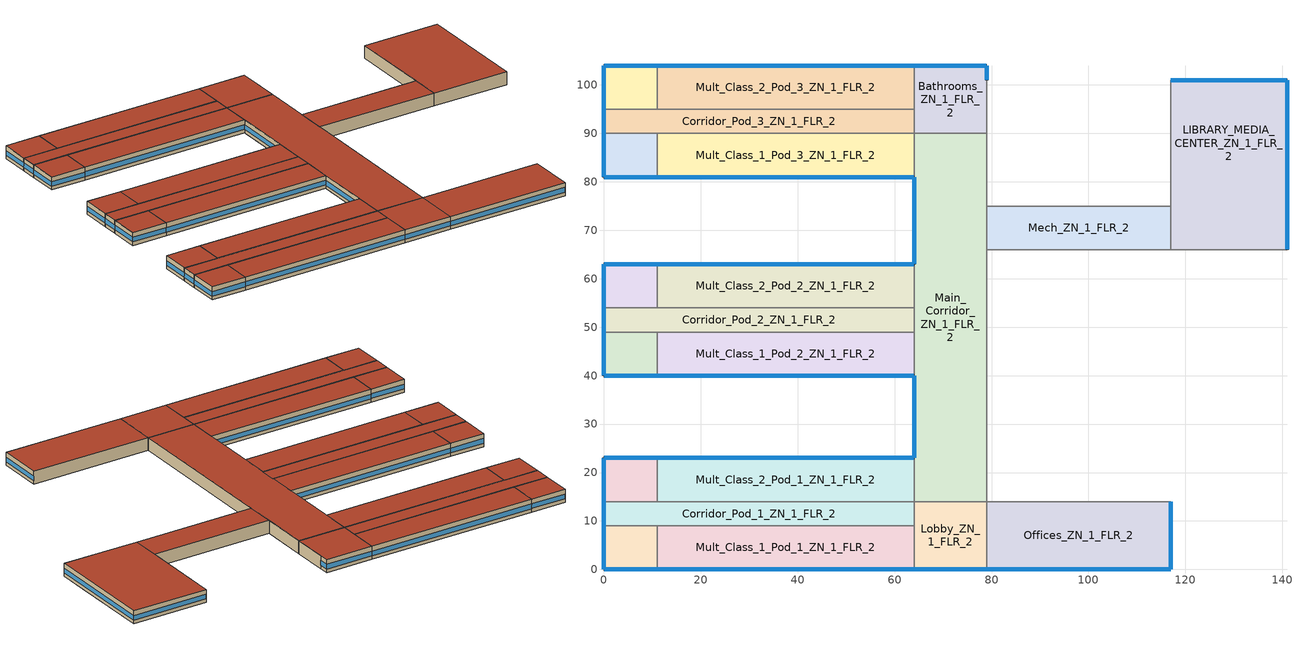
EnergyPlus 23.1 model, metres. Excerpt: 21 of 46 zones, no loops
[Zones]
Bathrooms_ZN_1_FLR_2
 floor to Bathrooms_ZN_1_FLR_1 (int_slab_floor): 64,104 79,104 79,90 64,90 z4
 wall outside (nonres_ext_wall): 79,101 79,104 64,104 z4:8
 wall to Main_Corridor_ZN_1_FLR_2 (int_wall): 64,90 79,90 z4:8
 wall to Auditorium_ZN_1_FLR_1 (nonres_ext_wall): 79,90 79,101 z4:8
 wall to Mult_Class_2_Pod_3_ZN_1_FLR_2 (int_wall): 64,104 64,95 z4:8
 wall to Corridor_Pod_3_ZN_1_FLR_2 (int_wall): 64,95 64,90 z4:8
 window (Window_U_0.40_SHGC_0.38): 79,101.05 79,103.95 z5.1:6.55; 78.95,104 64.05,104 z5.1:6.51
 roof outside (nonres_roof): 64,90 79,90 79,104 64,104 z8
Corner_Class_1_Pod_1_ZN_1_FLR_2
 floor to Corner_Class_1_Pod_1_ZN_1_FLR_1 (int_slab_floor): 0,9 11,9 11,0 0,0 z4
 wall outside (nonres_ext_wall): 0,9 0,0 11,0 z4:8
 wall to Mult_Class_1_Pod_1_ZN_1_FLR_2 (int_wall): 11,0 11,9 z4:8
 wall to Corridor_Pod_1_ZN_1_FLR_2 (int_wall): 11,9 0,9 z4:8
 window (Window_U_0.40_SHGC_0.38): 0.05,0 10.95,0 z5.1:6.51; 0,8.95 0,0.05 z5.1:6.52
 roof outside (nonres_roof): 0,0 11,0 11,9 0,9 z8
Corner_Class_1_Pod_2_ZN_1_FLR_2
 floor to Corner_Class_1_Pod_2_ZN_1_FLR_1 (int_slab_floor): 0,49 11,49 11,40 0,40 z4
 wall outside (nonres_ext_wall): 0,49 0,40 11,40 z4:8
 wall to Mult_Class_1_Pod_2_ZN_1_FLR_2 (int_wall): 11,40 11,49 z4:8
 wall to Corridor_Pod_2_ZN_1_FLR_2 (int_wall): 11,49 0,49 z4:8
 window (Window_U_0.40_SHGC_0.38): 0.05,40 10.95,40 z5.1:6.51; 0,48.95 0,40.05 z5.1:6.52
 roof outside (nonres_roof): 0,40 11,40 11,49 0,49 z8
Corner_Class_1_Pod_3_ZN_1_FLR_2
 floor to Corner_Class_1_Pod_3_ZN_1_FLR_1 (int_slab_floor): 0,90 11,90 11,81 0,81 z4
 wall outside (nonres_ext_wall): 0,90 0,81 11,81 z4:8
 wall to Mult_Class_1_Pod_3_ZN_1_FLR_2 (int_wall): 11,81 11,90 z4:8
 wall to Corridor_Pod_3_ZN_1_FLR_2 (int_wall): 11,90 0,90 z4:8
 window (Window_U_0.40_SHGC_0.38): 0.05,81 10.95,81 z5.1:6.51; 0,89.95 0,81.05 z5.1:6.52
 roof outside (nonres_roof): 0,81 11,81 11,90 0,90 z8
Corner_Class_2_Pod_1_ZN_1_FLR_2
 floor to Corner_Class_2_Pod_1_ZN_1_FLR_1 (int_slab_floor): 0,23 11,23 11,14 0,14 z4
 wall outside (nonres_ext_wall): 11,23 0,23 0,14 z4:8
 wall to Corridor_Pod_1_ZN_1_FLR_2 (int_wall): 0,14 11,14 z4:8
 wall to Mult_Class_2_Pod_1_ZN_1_FLR_2 (int_wall): 11,14 11,23 z4:8
 window (Window_U_0.40_SHGC_0.38): 10.95,23 0.05,23 z5.1:6.51; 0,22.95 0,14.05 z5.1:6.52
 roof outside (nonres_roof): 0,14 11,14 11,23 0,23 z8
Corner_Class_2_Pod_2_ZN_1_FLR_2
 floor to Corner_Class_2_Pod_2_ZN_1_FLR_1 (int_slab_floor): 0,63 11,63 11,54 0,54 z4
 wall outside (nonres_ext_wall): 11,63 0,63 0,54 z4:8
 wall to Corridor_Pod_2_ZN_1_FLR_2 (int_wall): 0,54 11,54 z4:8
 wall to Mult_Class_2_Pod_2_ZN_1_FLR_2 (int_wall): 11,54 11,63 z4:8
 window (Window_U_0.40_SHGC_0.38): 10.95,63 0.05,63 z5.1:6.51; 0,62.95 0,54.05 z5.1:6.52
 roof outside (nonres_roof): 0,54 11,54 11,63 0,63 z8
Corner_Class_2_Pod_3_ZN_1_FLR_2
 floor to Corner_Class_2_Pod_3_ZN_1_FLR_1 (int_slab_floor): 0,104 11,104 11,95 0,95 z4
 wall outside (nonres_ext_wall): 11,104 0,104 0,95 z4:8
 wall to Corridor_Pod_3_ZN_1_FLR_2 (int_wall): 0,95 11,95 z4:8
 wall to Mult_Class_2_Pod_3_ZN_1_FLR_2 (int_wall): 11,95 11,104 z4:8
 window (Window_U_0.40_SHGC_0.38): 10.95,104 0.05,104 z5.1:6.51; 0,103.95 0,95.05 z5.1:6.52
 roof outside (nonres_roof): 0,95 11,95 11,104 0,104 z8
Corridor_Pod_1_ZN_1_FLR_2
 floor to Corridor_Pod_1_ZN_1_FLR_1 (int_slab_floor): 0,14 64,14 64,9 0,9 z4
 wall outside (nonres_ext_wall): 0,14 0,9 z4:8
 wall to Mult_Class_1_Pod_1_ZN_1_FLR_2 (int_wall): 11,9 64,9 z4:8
 wall to Lobby_ZN_1_FLR_2 (int_wall): 64,9 64,14 z4:8
 wall to Mult_Class_2_Pod_1_ZN_1_FLR_2 (int_wall): 64,14 11,14 z4:8
 window (Window_U_0.40_SHGC_0.38): 0,13.95 0,9.05 z5.1:6.53
 roof outside (nonres_roof): 0,9 64,9 64,14 0,14 z8
Corridor_Pod_2_ZN_1_FLR_2
 floor to Corridor_Pod_2_ZN_1_FLR_1 (int_slab_floor): 0,54 64,54 64,49 0,49 z4
 wall outside (nonres_ext_wall): 0,54 0,49 z4:8
 wall to Mult_Class_1_Pod_2_ZN_1_FLR_2 (int_wall): 11,49 64,49 z4:8
 wall to Main_Corridor_ZN_1_FLR_2 (int_wall): 64,49 64,54 z4:8
 wall to Mult_Class_2_Pod_2_ZN_1_FLR_2 (int_wall): 64,54 11,54 z4:8
 window (Window_U_0.40_SHGC_0.38): 0,53.95 0,49.05 z5.1:6.53
 roof outside (nonres_roof): 0,49 64,49 64,54 0,54 z8
Corridor_Pod_3_ZN_1_FLR_2
 floor to Corridor_Pod_3_ZN_1_FLR_1 (int_slab_floor): 0,95 64,95 64,90 0,90 z4
 wall outside (nonres_ext_wall): 0,95 0,90 z4:8
 wall to Mult_Class_1_Pod_3_ZN_1_FLR_2 (int_wall): 11,90 64,90 z4:8
 wall to Mult_Class_2_Pod_3_ZN_1_FLR_2 (int_wall): 64,95 11,95 z4:8
 window (Window_U_0.40_SHGC_0.38): 0,94.95 0,90.05 z5.1:6.53
 roof outside (nonres_roof): 0,90 64,90 64,95 0,95 z8
LIBRARY_MEDIA_CENTER_ZN_1_FLR_2
 floor to Kitchen_ZN_1_FLR_1 (int_slab_floor): 117,75 141,75 141,66 117,66 z4
 floor to Cafeteria_ZN_1_FLR_1 (int_slab_floor): 117,101 141,101 141,75 117,75 z4
 wall outside (nonres_ext_wall): 141,66 141,101 117,101 z4:8
 wall to Aux_Gym_ZN_1_FLR_1 (int_wall): 117,66 141,66 z4:8
 wall to Mech_ZN_1_FLR_2 (int_wall): 117,75 117,66 z4:8
 wall to Auditorium_ZN_1_FLR_1 (int_wall): 117,101 117,75 z4:8
 window (Window_U_0.40_SHGC_0.38): 141,66.05 141,100.95 z5.1:6.5; 140.95,101 117.05,101 z5.1:6.51
 roof outside (nonres_roof): 117,66 141,66 141,101 117,101 z8
Lobby_ZN_1_FLR_2
 floor to Lobby_ZN_1_FLR_1 (int_slab_floor): 64,14 79,14 79,0 64,0 z4
 wall outside (nonres_ext_wall): 64,0 79,0 z4:8
 wall to Offices_ZN_1_FLR_2 (int_wall): 79,0 79,14 z4:8
 wall to Main_Corridor_ZN_1_FLR_2 (int_wall): 79,14 64,14 z4:8
 wall to Mult_Class_1_Pod_1_ZN_1_FLR_2 (int_wall): 64,9 64,0 z4:8
 window (Window_U_0.40_SHGC_0.38): 64.05,0 78.95,0 z5.1:6.51
 roof outside (nonres_roof): 64,0 79,0 79,14 64,14 z8
Main_Corridor_ZN_1_FLR_2
 floor to Main_Corridor_ZN_1_FLR_1 (int_slab_floor): 64,90 79,90 79,14 64,14 z4
 wall outside (nonres_ext_wall): 64,81 64,63 / 64,40 64,23 z4:8
 wall to Gym_ZN_1_FLR_1 (int_wall): 79,14 79,66 z4:8
 wall to Mech_ZN_1_FLR_2 (int_wall): 79,66 79,75 z4:8
 wall to Auditorium_ZN_1_FLR_1 (nonres_ext_wall): 79,75 79,90 z4:8
 wall to Mult_Class_1_Pod_3_ZN_1_FLR_2 (int_wall): 64,90 64,81 z4:8
 wall to Mult_Class_2_Pod_2_ZN_1_FLR_2 (int_wall): 64,63 64,54 z4:8
 wall to Mult_Class_1_Pod_2_ZN_1_FLR_2 (int_wall): 64,49 64,40 z4:8
 wall to Mult_Class_2_Pod_1_ZN_1_FLR_2 (int_wall): 64,23 64,14 z4:8
 window (Window_U_0.40_SHGC_0.38): 64,80.95 64,63.05 / 64,39.95 64,23.05 z5.1:6.51
 roof outside (nonres_roof): 64,14 79,14 79,90 64,90 z8
Mech_ZN_1_FLR_2
 floor to Mech_ZN_1_FLR_1 (int_slab_floor): 79,75 117,75 117,66 79,66 z4
 wall to Gym_ZN_1_FLR_1 (int_wall): 79,66 117,66 z4:8
 wall to Auditorium_ZN_1_FLR_1 (int_wall): 117,75 79,75 z4:8
 roof outside (nonres_roof): 79,66 117,66 117,75 79,75 z8
Mult_Class_1_Pod_1_ZN_1_FLR_2
 floor to Mult_Class_1_Pod_1_ZN_1_FLR_1 (int_slab_floor): 11,9 64,9 64,0 11,0 z4
 wall outside (nonres_ext_wall): 11,0 64,0 z4:8
 window (Window_U_0.40_SHGC_0.38): 11.05,0 63.95,0 z5.1:6.5
 roof outside (nonres_roof): 11,0 64,0 64,9 11,9 z8
Mult_Class_1_Pod_2_ZN_1_FLR_2
 floor to Mult_Class_1_Pod_2_ZN_1_FLR_1 (int_slab_floor): 11,49 64,49 64,40 11,40 z4
 wall outside (nonres_ext_wall): 11,40 64,40 z4:8
 window (Window_U_0.40_SHGC_0.38): 11.05,40 63.95,40 z5.1:6.5
 roof outside (nonres_roof): 11,40 64,40 64,49 11,49 z8
Mult_Class_1_Pod_3_ZN_1_FLR_2
 floor to Mult_Class_1_Pod_3_ZN_1_FLR_1 (int_slab_floor): 11,90 64,90 64,81 11,81 z4
 wall outside (nonres_ext_wall): 11,81 64,81 z4:8
 window (Window_U_0.40_SHGC_0.38): 11.05,81 63.95,81 z5.1:6.5
 roof outside (nonres_roof): 11,81 64,81 64,90 11,90 z8
Mult_Class_2_Pod_1_ZN_1_FLR_2
 floor to Mult_Class_2_Pod_1_ZN_1_FLR_1 (int_slab_floor): 11,23 64,23 64,14 11,14 z4
 wall outside (nonres_ext_wall): 64,23 11,23 z4:8
 window (Window_U_0.40_SHGC_0.38): 63.95,23 11.05,23 z5.1:6.5
 roof outside (nonres_roof): 11,14 64,14 64,23 11,23 z8
Mult_Class_2_Pod_2_ZN_1_FLR_2
 floor to Mult_Class_2_Pod_2_ZN_1_FLR_1 (int_slab_floor): 11,63 64,63 64,54 11,54 z4
 wall outside (nonres_ext_wall): 64,63 11,63 z4:8
 window (Window_U_0.40_SHGC_0.38): 63.95,63 11.05,63 z5.1:6.5
 roof outside (nonres_roof): 11,54 64,54 64,63 11,63 z8
Mult_Class_2_Pod_3_ZN_1_FLR_2
 floor to Mult_Class_2_Pod_3_ZN_1_FLR_1 (int_slab_floor): 11,104 64,104 64,95 11,95 z4
 wall outside (nonres_ext_wall): 64,104 11,104 z4:8
 window (Window_U_0.40_SHGC_0.38): 63.95,104 11.05,104 z5.1:6.5
 roof outside (nonres_roof): 11,95 64,95 64,104 11,104 z8
Offices_ZN_1_FLR_2
 floor to Offices_ZN_1_FLR_1 (int_slab_floor): 79,14 117,14 117,0 79,0 z4
 wall outside (nonres_ext_wall): 79,0 117,0 117,14 z4:8
 wall to Gym_ZN_1_FLR_1 (int_wall): 117,14 79,14 z4:8
 window (Window_U_0.40_SHGC_0.38): 79.05,0 116.95,0 z5.1:6.5; 117,0.05 117,13.95 z5.1:6.51
 roof outside (nonres_roof): 79,0 117,0 117,14 79,14 z8
[Building]
Secondary School: Loads convergence tolerance value=0.04; Maximum number of warmup days=25; Minimum number of warmup days=6; North axis=0; Solar distribution=FullInteriorAndExterior; Temperature convergence tolerance value=0.2; Terrain=City
[Site:GroundTemperature:BuildingSurface]
20.76, 20.73, 20.73, 20.73, 20.77, 23.02, 23.36, 23.44, 23.48, 21.21, 20.91, 20.82
[Site:Location]
Denver-Aurora-Buckley.AFB_CO_USA WMO=724695: Elevation=1726; Latitude=39.72; Longitude=-104.75; Time zone=-7
[Site:WaterMainsTemperature]
Annual average outdoor air temperature=9.95; Calculation method=Correlation; Maximum difference in monthly average outdoor air temperatures=23.7
[SizingPeriod:DesignDay] Barometric pressure=82237; Day of month=21; Daylight saving time indicator=No; Dry bulb temperature range modifier type=DefaultMultipliers; Humidity condition type=WetBulb; Rain indicator=No; Snow indicator=No
Name | Ashrae clear sky optical depth for beam irradiance taub | Ashrae clear sky optical depth for diffuse irradiance taud | Daily dry bulb temperature range | Day type | Maximum dry bulb temperature | Month | Solar model indicator | Wetbulb or dewpoint at maximum dry bulb | Wind direction | Wind speed | Sky clearness
Denver-Aurora-Buckley.AFB_CO_USA Ann Clg .4% Condns DB=>MWB | 0.423 | 2.02 | 14.8 | SummerDesignDay | 33.9 | 7 | ASHRAETau | 15 | 30 | 3.6
Denver-Aurora-Buckley.AFB_CO_USA Ann Htg 99.6% Condns DB |  |  | 0 | WinterDesignDay | -17.9 | 12 | ASHRAEClearSky | -17.9 | 180 | 2.5 | 0
[Construction]
InteriorFurnishings: Std Wood 6inch
Window_U_0.40_SHGC_0.38: Glass_8652_LayerAvg, Gap_1_W_0_0127, Glass_102_LayerAvg
int_slab_floor: 100mm Normalweight concrete floor, CP02 CARPET PAD
int_wall: G01 13mm gypsum board, G01 13mm gypsum board
nonres_ext_wall: F07 25mm stucco, G01 16mm gypsum board, Nonres_Exterior_Wall_Insulation, G01 16mm gypsum board
nonres_roof: F13 Built-up roofing, Nonres_Roof_Insulation, F08 Metal surface
[Material]
Name | Conductivity | Density | Roughness | Specific heat | Thickness | Solar absorptance | Thermal absorptance | Visible absorptance
100mm Normalweight concrete floor | 2.31 | 2322 | MediumRough | 832 | 0.1016
F07 25mm stucco | 0.72 | 1856 | Smooth | 840 | 0.0254 | 0.7 | 0.9 | 0.7
F08 Metal surface | 45.28 | 7824 | Smooth | 500 | 0.0008
F13 Built-up roofing | 0.16 | 1120 | Rough | 1460 | 0.0095 | 0.77 | 0.9
G01 13mm gypsum board | 0.16 | 800 | Smooth | 1090 | 0.0127 | 0.7 | 0.9 | 0.5
G01 16mm gypsum board | 0.16 | 800 | MediumSmooth | 1090 | 0.0159
Std Wood 6inch | 0.12 | 540 | MediumSmooth | 1210 | 0.15 | 0.7 | 0.9 | 0.7
[Material:NoMass] Solar absorptance=0.7; Thermal absorptance=0.9
Name | Roughness | Thermal resistance | Visible absorptance
CP02 CARPET PAD | VeryRough | 0.21648 | 0.8
Nonres_Exterior_Wall_Insulation | MediumSmooth | 2.81828 | 0.7
Nonres_Roof_Insulation | MediumSmooth | 5.30668 | 0.7
[WindowMaterial:Gas]
Gap_1_W_0_0127: Gas type=Air; Thickness=0.0127
[WindowMaterial:Glazing] Front side infrared hemispherical emissivity=0.84; Infrared transmittance at normal incidence=0; Optical data type=SpectralAverage
Name | Back side infrared hemispherical emissivity | Back side solar reflectance at normal incidence | Back side visible reflectance at normal incidence | Conductivity | Front side solar reflectance at normal incidence | Front side visible reflectance at normal incidence | Solar transmittance at normal incidence | Thickness | Visible transmittance at normal incidence
Glass_102_LayerAvg | 0.84 | 0.0748545 | 0.082564 | 1 | 0.0747638 | 0.082563 | 0.833848 | 0.003048 | 0.89926
Glass_8652_LayerAvg | 0.39 | 0.462105 | 0.306829 | 0.962 | 0.298987 | 0.209449 | 0.343691 | 0.003059 | 0.487937
[Daylighting:Controls] Daylighting method=SplitFlux; Lighting control type=Stepped; Maximum allowable discomfort glare index=22; Minimum input power fraction for continuous or continuousoff dimming control=0.3; Minimum light output fraction for continuous or continuousoff dimming control=0.2; Number of stepped control steps=3; Probability lighting will be reset when needed in manual stepped control=1
Name | Daylighting reference point name 1 | Fraction of lights controlled by reference point 1 | Illuminance setpoint at reference point 1 | Daylighting reference point name 2 | Fraction of lights controlled by reference point 2 | Illuminance setpoint at reference point 2 | Glare calculation azimuth angle of view direction clockwise from zone y axis | Glare calculation daylighting reference point | Zone or space
Corner_Class_1_Pod_1_ZN_1_FLR_2_DaylCtrl | Corner_Class_1_Pod_1_ZN_1_FLR_2_DaylRefPt1 | 0.56 | 500 | Corner_Class_1_Pod_1_ZN_1_FLR_2_DaylRefPt2 | 0.2 | 500 | 180 | Corner_Class_1_Pod_1_ZN_1_FLR_2_DaylRefPt1 | Corner_Class_1_Pod_1_ZN_1_FLR_2
Corner_Class_1_Pod_2_ZN_1_FLR_2_DaylCtrl | Corner_Class_1_Pod_2_ZN_1_FLR_2_DaylRefPt1 | 0.56 | 500 | Corner_Class_1_Pod_2_ZN_1_FLR_2_DaylRefPt2 | 0.2 | 500 | 180 | Corner_Class_1_Pod_2_ZN_1_FLR_2_DaylRefPt1 | Corner_Class_1_Pod_2_ZN_1_FLR_2
Corner_Class_1_Pod_3_ZN_1_FLR_2_DaylCtrl | Corner_Class_1_Pod_3_ZN_1_FLR_2_DaylRefPt1 | 0.56 | 500 | Corner_Class_1_Pod_3_ZN_1_FLR_2_DaylRefPt2 | 0.2 | 500 | 180 | Corner_Class_1_Pod_3_ZN_1_FLR_2_DaylRefPt1 | Corner_Class_1_Pod_3_ZN_1_FLR_2
Corner_Class_2_Pod_1_ZN_1_FLR_2_DaylCtrl | Corner_Class_2_Pod_1_ZN_1_FLR_2_DaylRefPt1 | 0.56 | 500 | Corner_Class_2_Pod_1_ZN_1_FLR_2_DaylRefPt2 | 0.2 | 500 | 270 | Corner_Class_2_Pod_1_ZN_1_FLR_2_DaylRefPt1 | Corner_Class_2_Pod_1_ZN_1_FLR_2
Corner_Class_2_Pod_2_ZN_1_FLR_2_DaylCtrl | Corner_Class_2_Pod_2_ZN_1_FLR_2_DaylRefPt1 | 0.56 | 500 | Corner_Class_2_Pod_2_ZN_1_FLR_2_DaylRefPt2 | 0.2 | 500 | 270 | Corner_Class_2_Pod_2_ZN_1_FLR_2_DaylRefPt1 | Corner_Class_2_Pod_2_ZN_1_FLR_2
Corner_Class_2_Pod_3_ZN_1_FLR_2_DaylCtrl | Corner_Class_2_Pod_3_ZN_1_FLR_2_DaylRefPt1 | 0.56 | 500 | Corner_Class_2_Pod_3_ZN_1_FLR_2_DaylRefPt2 | 0.2 | 500 | 270 | Corner_Class_2_Pod_3_ZN_1_FLR_2_DaylRefPt1 | Corner_Class_2_Pod_3_ZN_1_FLR_2
LIBRARY_MEDIA_CENTER_ZN_1_FLR_2_DaylCtrl | LIBRARY_MEDIA_CENTER_ZN_1_FLR_2_DaylRefPt1 | 0.21 | 500 | LIBRARY_MEDIA_CENTER_ZN_1_FLR_2_DaylRefPt2 | 0.11 | 500 | 0 | LIBRARY_MEDIA_CENTER_ZN_1_FLR_2_DaylRefPt1 | LIBRARY_MEDIA_CENTER_ZN_1_FLR_2
Lobby_ZN_1_FLR_2_DaylCtrl | Lobby_ZN_1_FLR_2_DaylRefPt1 | 0.18 | 300 | Lobby_ZN_1_FLR_2_DaylRefPt2 | 0.18 | 300 | 180 | Lobby_ZN_1_FLR_2_DaylRefPt1 | Lobby_ZN_1_FLR_2
Mult_Class_1_Pod_1_ZN_1_FLR_2_DaylCtrl | Mult_Class_1_Pod_1_ZN_1_FLR_2_DaylRefPt1 | 0.28 | 500 | Mult_Class_1_Pod_1_ZN_1_FLR_2_DaylRefPt2 | 0.28 | 500 | 180 | Mult_Class_1_Pod_1_ZN_1_FLR_2_DaylRefPt1 | Mult_Class_1_Pod_1_ZN_1_FLR_2
Mult_Class_1_Pod_2_ZN_1_FLR_2_DaylCtrl | Mult_Class_1_Pod_2_ZN_1_FLR_2_DaylRefPt1 | 0.28 | 500 | Mult_Class_1_Pod_2_ZN_1_FLR_2_DaylRefPt2 | 0.28 | 500 | 180 | Mult_Class_1_Pod_2_ZN_1_FLR_2_DaylRefPt1 | Mult_Class_1_Pod_2_ZN_1_FLR_2
Mult_Class_1_Pod_3_ZN_1_FLR_2_DaylCtrl | Mult_Class_1_Pod_3_ZN_1_FLR_2_DaylRefPt1 | 0.28 | 500 | Mult_Class_1_Pod_3_ZN_1_FLR_2_DaylRefPt2 | 0.28 | 500 | 180 | Mult_Class_1_Pod_3_ZN_1_FLR_2_DaylRefPt1 | Mult_Class_1_Pod_3_ZN_1_FLR_2
Mult_Class_2_Pod_1_ZN_1_FLR_2_DaylCtrl | Mult_Class_2_Pod_1_ZN_1_FLR_2_DaylRefPt1 | 0.28 | 500 | Mult_Class_2_Pod_1_ZN_1_FLR_2_DaylRefPt2 | 0.28 | 500 | 0 | Mult_Class_2_Pod_1_ZN_1_FLR_2_DaylRefPt1 | Mult_Class_2_Pod_1_ZN_1_FLR_2
Mult_Class_2_Pod_2_ZN_1_FLR_2_DaylCtrl | Mult_Class_2_Pod_2_ZN_1_FLR_2_DaylRefPt1 | 0.28 | 500 | Mult_Class_2_Pod_2_ZN_1_FLR_2_DaylRefPt2 | 0.28 | 500 | 0 | Mult_Class_2_Pod_2_ZN_1_FLR_2_DaylRefPt1 | Mult_Class_2_Pod_2_ZN_1_FLR_2
Mult_Class_2_Pod_3_ZN_1_FLR_2_DaylCtrl | Mult_Class_2_Pod_3_ZN_1_FLR_2_DaylRefPt1 | 0.28 | 500 | Mult_Class_2_Pod_3_ZN_1_FLR_2_DaylRefPt2 | 0.28 | 500 | 0 | Mult_Class_2_Pod_3_ZN_1_FLR_2_DaylRefPt1 | Mult_Class_2_Pod_3_ZN_1_FLR_2
Offices_ZN_1_FLR_2_DaylCtrl | Offices_ZN_1_FLR_2_DaylRefPt1 | 0.36 | 375 | Offices_ZN_1_FLR_2_DaylRefPt2 | 0.08 | 375 | 180 | Offices_ZN_1_FLR_2_DaylRefPt1 | Offices_ZN_1_FLR_2
[ElectricEquipment] Design level calculation method=EquipmentLevel; End use subcategory=General; Fraction latent=0; Fraction lost=0; Fraction radiant=0.5; Schedule=BLDG_EQUIP_SCH
Name | Design level | Zone or zonelist or space or spacelist
Bathrooms_ZN_1_FLR_2_PlugMisc_Equip | 840 | Bathrooms_ZN_1_FLR_2
Corner_Class_1_Pod_1_ZN_1_FLR_2_PlugMisc_Equip | 990 | Corner_Class_1_Pod_1_ZN_1_FLR_2
Corner_Class_1_Pod_2_ZN_1_FLR_2_PlugMisc_Equip | 990 | Corner_Class_1_Pod_2_ZN_1_FLR_2
Corner_Class_1_Pod_3_ZN_1_FLR_2_PlugMisc_Equip | 990 | Corner_Class_1_Pod_3_ZN_1_FLR_2
Corner_Class_2_Pod_1_ZN_1_FLR_2_PlugMisc_Equip | 990 | Corner_Class_2_Pod_1_ZN_1_FLR_2
Corner_Class_2_Pod_2_ZN_1_FLR_2_PlugMisc_Equip | 990 | Corner_Class_2_Pod_2_ZN_1_FLR_2
Corner_Class_2_Pod_3_ZN_1_FLR_2_PlugMisc_Equip | 990 | Corner_Class_2_Pod_3_ZN_1_FLR_2
Corridor_Pod_1_ZN_1_FLR_2_PlugMisc_Equip | 1280 | Corridor_Pod_1_ZN_1_FLR_2
Corridor_Pod_2_ZN_1_FLR_2_PlugMisc_Equip | 1280 | Corridor_Pod_2_ZN_1_FLR_2
Corridor_Pod_3_ZN_1_FLR_2_PlugMisc_Equip | 1280 | Corridor_Pod_3_ZN_1_FLR_2
LIBRARY_MEDIA_CENTER_ZN_1_FLR_2_PlugMisc_Equip | 8400 | LIBRARY_MEDIA_CENTER_ZN_1_FLR_2
Lobby_ZN_1_FLR_2_PlugMisc_Equip | 840 | Lobby_ZN_1_FLR_2
Main_Corridor_ZN_1_FLR_2_PlugMisc_Equip | 4560 | Main_Corridor_ZN_1_FLR_2
Mech_ZN_1_FLR_2_PlugMisc_Equip | 1368 | Mech_ZN_1_FLR_2
Mult_Class_1_Pod_1_ZN_1_FLR_2_PlugMisc_Equip | 4770 | Mult_Class_1_Pod_1_ZN_1_FLR_2
Mult_Class_1_Pod_2_ZN_1_FLR_2_PlugMisc_Equip | 4770 | Mult_Class_1_Pod_2_ZN_1_FLR_2
Mult_Class_1_Pod_3_ZN_1_FLR_2_PlugMisc_Equip | 9540 | Mult_Class_1_Pod_3_ZN_1_FLR_2
Mult_Class_2_Pod_1_ZN_1_FLR_2_PlugMisc_Equip | 4770 | Mult_Class_2_Pod_1_ZN_1_FLR_2
Mult_Class_2_Pod_2_ZN_1_FLR_2_PlugMisc_Equip | 4770 | Mult_Class_2_Pod_2_ZN_1_FLR_2
Mult_Class_2_Pod_3_ZN_1_FLR_2_PlugMisc_Equip | 9540 | Mult_Class_2_Pod_3_ZN_1_FLR_2
Offices_ZN_1_FLR_2_PlugMisc_Equip | 5745.6 | Offices_ZN_1_FLR_2
[EnergyManagementSystem:Program]
PSZ3_7_Fan_Control: IF PSZ3_7_Number_of_Stages == 1; Return; ENDIF; IF PSZ3_7_HeatingRTF > 0; SET PSZ3_7_Heating = PSZ3_7_HeatingRTF; SET PSZ3_7_Ven = 1 - PSZ3_7_HeatingRTF; SET PSZ3_7_Eco = 0; SET PSZ3_7_Stage1 = 0; SET PSZ3_7_Stage2 = 0; ELSE; SET PSZ3_7_Heating = 0; SET PSZ3_7_EcoSpeed = PSZ3_7_VenSpeed; IF PSZ3_7_SpeedRatio == 0; IF PSZ3_7_RTF > 0; SET PSZ3_7_Stage1 = PSZ3_7_RTF; SET PSZ3_7_Stage2 = 0; SET PSZ3_7_Ven = 1-PSZ3_7_RTF; SET PSZ3_7_Eco = 0; IF PSZ3_7_OAFlowMass > (PSZ3_7_OADesignMass * PSZ3_7_OASch); SET PSZ3_7_Stage1Speed = 1.0; ENDIF; ELSE; SET PSZ3_7_Stage1 = 0; SET PSZ3_7_Stage2 = 0; IF PSZ3_7_OAFlowMass > (PSZ3_7_OADesignMass * PSZ3_7_OASch); SET PSZ3_7_Eco = 1.0; SET PSZ3_7_Ven = 0; SET PSZ3_7_Exp_DAT = PSZ3_7_DAT_Rqd - (1-PSZ3_7_VenSpeed) * AUDITORIUM_ZN_1_FLR_1_Temp; SET PSZ3_7_Exp_DAT = PSZ3_7_Exp_DAT/PSZ3_7_VenSpeed; IF OAT_F > PSZ3_7_Exp_DAT; SET PSZ3_7_EcoSpeed = PSZ3_7_Stage2Speed; ENDIF; ELSE; SET PSZ3_7_Eco = 0; SET PSZ3_7_Ven = 1.0; ENDIF; ENDIF; ELSE; SET PSZ3_7_Stage1 = 1- PSZ3_7_SpeedRatio; SET PSZ3_7_Stage2 = PSZ3_7_SpeedRatio; SET PSZ3_7_Ven = 0; SET PSZ3_7_Eco = 0; IF PSZ3_7_OAFlowMass > (PSZ3_7_OADesignMass * PSZ3_7_OASch); SET PSZ3_7_Stage1Speed = 1.0; ENDIF; ENDIF; ENDIF; SET PSZ3_7_FPR = PSZ3_7_Ven * (PSZ3_7_VenSpeed ^ PSZ3_7_FanPwrExponent); SET PSZ3_7_FPR = PSZ3_7_FPR + PSZ3_7_Eco * (PSZ3_7_EcoSpeed ^ PSZ3_7_FanPwrExponent); SET PSZ3_7_FPR_1 = PSZ3_7_Stage1 * (PSZ3_7_Stage1Speed ^ PSZ3_7_FanPwrExponent); SET PSZ3_7_FPR = PSZ3_7_FPR + PSZ3_7_FPR_1; SET PSZ3_7_FPR_2 = PSZ3_7_Stage2 * (PSZ3_7_Stage2Speed ^ PSZ3_7_FanPwrExponent); SET PSZ3_7_FPR = PSZ3_7_FPR + PSZ3_7_FPR_2; SET PSZ3_7_FPR_3 = PSZ3_7_Heating * (PSZ3_7_HeatSpeed ^ PSZ3_7_FanPwrExponent); SET PSZ3_7_FanPwrRatio = PSZ3_7_FPR +  PSZ3_7_FPR_3; SET PSZ3_7_Fan_Pressure = PSZ3_7_Fan_DesignPressure * PSZ3_7_FanPwrRatio
PSZ4_8_Economizer_CTRL_Prog: SET PSZ4_8_Timestep_Econ_Eff = 0.7; SET PSZ4_8_MaxE = 0.7; SET PSZ4_8_DAT_Rqd = (PSZ4_8_DAT_Rqd*1.8) +32; SET OAT_F = (OAT_F*1.8) +32; SET OAwb_F = (OAwb_F*1.8) +32; IF PSZ4_8_OAFlowMass > (PSZ4_8_OADesignMass * PSZ4_8_OASch); SET PSZ4_8_Econo_Active = 1; ELSE; SET PSZ4_8_Econo_Active = 0; ENDIF; SET PSZ4_8_dT_Needed = 75 - PSZ4_8_DAT_Rqd; SET PSZ4_8_Cool_Des_dT = ((98*0.15) + (75*(1-0.15))) - 55; SET PSZ4_8_Cool_Load = PSZ4_8_dT_Needed/ PSZ4_8_Cool_Des_dT; IF PSZ4_8_Cool_Load > 1; SET PSZ4_8_Cool_Load = 1; ELSEIF PSZ4_8_Cool_Load < 0; SET PSZ4_8_Cool_Load = 0; ENDIF; IF PSZ4_8_Econo_Active == 1; SET PSZ4_8_Stage = PSZ4_8_Number_of_Stages; IF PSZ4_8_Stage == 2; IF PSZ4_8_Cool_Load < 0.6; SET PSZ4_8_Timestep_Econ_Eff = PSZ4_8_MaxE; ELSE; SET PSZ4_8_ECO_Eff = 0-2.18919863612305; SET PSZ4_8_ECO_Eff = PSZ4_8_ECO_Eff + (0-0.674461284910428 * PSZ4_8_Cool_Load); SET PSZ4_8_ECO_Eff = PSZ4_8_ECO_Eff + (0.000459106275872404 * (OAT_F^2)); SET PSZ4_8_ECO_Eff = PSZ4_8_ECO_Eff + (0-0.00000484778537945252 * (OAT_F^3)); SET PSZ4_8_ECO_Eff = PSZ4_8_ECO_Eff + (0.182915713033586 * OAwb_F); SET PSZ4_8_ECO_Eff = PSZ4_8_ECO_Eff + (0-0.00382838660261133 * (OAwb_F^2)); SET PSZ4_8_ECO_Eff = PSZ4_8_ECO_Eff + (0.0000255567460240583 * (OAwb_F^3)); SET PSZ4_8_Timestep_Econ_Eff = PSZ4_8_ECO_Eff; ENDIF; ELSE; SET PSZ4_8_ECO_Eff = 2.36337942464462; SET PSZ4_8_ECO_Eff = PSZ4_8_ECO_Eff + (0-0.409939515512619 * PSZ4_8_Cool_Load); SET PSZ4_8_ECO_Eff = PSZ4_8_ECO_Eff + (0-0.0565205596792225 * OAwb_F); SET PSZ4_8_ECO_Eff = PSZ4_8_ECO_Eff + (0-0.0000632612294169389 * (OAT_F^2)); SET PSZ4_8_Timestep_Econ_Eff = PSZ4_8_ECO_Eff + (0.000571724868775081 * (OAwb_F^2)); ENDIF; IF PSZ4_8_Timestep_Econ_Eff > PSZ4_8_MaxE; SET PSZ4_8_Timestep_Econ_Eff = PSZ4_8_MaxE; ELSEIF PSZ4_8_Timestep_Econ_Eff < (PSZ4_8_OADesignMass * PSZ4_8_OASch); SET PSZ4_8_Timestep_Econ_Eff = (PSZ4_8_OADesignMass * PSZ4_8_OASch); ENDIF; ENDIF
[Exterior:Lights] Control option=AstronomicalClock; End use subcategory=General
Name | Design level | Schedule
Exterior_Lights_a | 441.8 | Exterior_lighting_schedule_a
Exterior_Lights_b | 2994.5 | Exterior_lighting_schedule_b_2016
Exterior_Lights_c | 2973.7 | Exterior_lighting_schedule_c_2016
[InternalMass] Construction=InteriorFurnishings
Name | Zone or zonelist | Surface area
Bathrooms_ZN_1_FLR_2_InternalMass_1 | Bathrooms_ZN_1_FLR_2 | 420
Corner_Class_1_Pod_1_ZN_1_FLR_2_InternalMass_1 | Corner_Class_1_Pod_1_ZN_1_FLR_2 | 198
Corner_Class_1_Pod_2_ZN_1_FLR_2_InternalMass_1 | Corner_Class_1_Pod_2_ZN_1_FLR_2 | 198
Corner_Class_1_Pod_3_ZN_1_FLR_2_InternalMass_1 | Corner_Class_1_Pod_3_ZN_1_FLR_2 | 198
Corner_Class_2_Pod_1_ZN_1_FLR_2_InternalMass_1 | Corner_Class_2_Pod_1_ZN_1_FLR_2 | 198
Corner_Class_2_Pod_2_ZN_1_FLR_2_InternalMass_1 | Corner_Class_2_Pod_2_ZN_1_FLR_2 | 198
Corner_Class_2_Pod_3_ZN_1_FLR_2_InternalMass_1 | Corner_Class_2_Pod_3_ZN_1_FLR_2 | 198
Corridor_Pod_1_ZN_1_FLR_2_InternalMass_1 | Corridor_Pod_1_ZN_1_FLR_2 | 640
Corridor_Pod_2_ZN_1_FLR_2_InternalMass_1 | Corridor_Pod_2_ZN_1_FLR_2 | 640
Corridor_Pod_3_ZN_1_FLR_2_InternalMass_1 | Corridor_Pod_3_ZN_1_FLR_2 | 640
LIBRARY_MEDIA_CENTER_ZN_1_FLR_2_InternalMass_1 | LIBRARY_MEDIA_CENTER_ZN_1_FLR_2 | 1680
Lobby_ZN_1_FLR_2_InternalMass_1 | Lobby_ZN_1_FLR_2 | 420
Main_Corridor_ZN_1_FLR_2_InternalMass_1 | Main_Corridor_ZN_1_FLR_2 | 2280
Mech_ZN_1_FLR_2_InternalMass_1 | Mech_ZN_1_FLR_2 | 684
Mult_Class_1_Pod_1_ZN_1_FLR_2_InternalMass_1 | Mult_Class_1_Pod_1_ZN_1_FLR_2 | 954
Mult_Class_1_Pod_2_ZN_1_FLR_2_InternalMass_1 | Mult_Class_1_Pod_2_ZN_1_FLR_2 | 954
Mult_Class_1_Pod_3_ZN_1_FLR_2_InternalMass_1 | Mult_Class_1_Pod_3_ZN_1_FLR_2 | 954
Mult_Class_2_Pod_1_ZN_1_FLR_2_InternalMass_1 | Mult_Class_2_Pod_1_ZN_1_FLR_2 | 954
Mult_Class_2_Pod_2_ZN_1_FLR_2_InternalMass_1 | Mult_Class_2_Pod_2_ZN_1_FLR_2 | 954
Mult_Class_2_Pod_3_ZN_1_FLR_2_InternalMass_1 | Mult_Class_2_Pod_3_ZN_1_FLR_2 | 954
Offices_ZN_1_FLR_2_InternalMass_1 | Offices_ZN_1_FLR_2 | 1064
[Lights] Design level calculation method=Watts/Area; End use subcategory=General; Fraction radiant=0.37; Fraction replaceable=1; Fraction visible=0.2; Return air fraction=0; Return air fraction calculated from plenum temperature=No
Name | Schedule | Watts per zone floor area | Zone or zonelist or space or spacelist
Bathrooms_ZN_1_FLR_2_Lights | BLDG_LIGHT_BATH_SCH | 9.14932 | Bathrooms_ZN_1_FLR_2
Corner_Class_1_Pod_1_ZN_1_FLR_2_Lights | BLDG_LIGHT_CLASSROOM_SCH | 9.9028 | Corner_Class_1_Pod_1_ZN_1_FLR_2
Corner_Class_1_Pod_2_ZN_1_FLR_2_Lights | BLDG_LIGHT_CLASSROOM_SCH | 9.9028 | Corner_Class_1_Pod_2_ZN_1_FLR_2
Corner_Class_1_Pod_3_ZN_1_FLR_2_Lights | BLDG_LIGHT_CLASSROOM_SCH | 9.9028 | Corner_Class_1_Pod_3_ZN_1_FLR_2
Corner_Class_2_Pod_1_ZN_1_FLR_2_Lights | BLDG_LIGHT_CLASSROOM_SCH | 9.9028 | Corner_Class_2_Pod_1_ZN_1_FLR_2
Corner_Class_2_Pod_2_ZN_1_FLR_2_Lights | BLDG_LIGHT_CLASSROOM_SCH | 9.9028 | Corner_Class_2_Pod_2_ZN_1_FLR_2
Corner_Class_2_Pod_3_ZN_1_FLR_2_Lights | BLDG_LIGHT_CLASSROOM_SCH | 9.9028 | Corner_Class_2_Pod_3_ZN_1_FLR_2
Corridor_Pod_1_ZN_1_FLR_2_Lights | BLDG_LIGHT_CORRIDOR_SCH | 7.10418 | Corridor_Pod_1_ZN_1_FLR_2
Corridor_Pod_2_ZN_1_FLR_2_Lights | BLDG_LIGHT_CORRIDOR_SCH | 7.10418 | Corridor_Pod_2_ZN_1_FLR_2
Corridor_Pod_3_ZN_1_FLR_2_Lights | BLDG_LIGHT_CORRIDOR_SCH | 7.10418 | Corridor_Pod_3_ZN_1_FLR_2
LIBRARY_MEDIA_CENTER_ZN_1_FLR_2_Lights | BLDG_LIGHT_LIBRARY_SCH | 8.39585 | LIBRARY_MEDIA_CENTER_ZN_1_FLR_2
Lobby_ZN_1_FLR_2_Lights | BLDG_LIGHT_LOBBYFLR1_SCH | 10.7639 | Lobby_ZN_1_FLR_2
Main_Corridor_ZN_1_FLR_2_Lights | BLDG_LIGHT_CORRIDOR_SCH | 7.10418 | Main_Corridor_ZN_1_FLR_2
Mech_ZN_1_FLR_2_Lights | BLDG_LIGHT_SCH | 10.2257 | Mech_ZN_1_FLR_2
Mult_Class_1_Pod_1_ZN_1_FLR_2_Lights | BLDG_LIGHT_CLASSROOM_SCH | 9.9028 | Mult_Class_1_Pod_1_ZN_1_FLR_2
Mult_Class_1_Pod_2_ZN_1_FLR_2_Lights | BLDG_LIGHT_CLASSROOM_SCH | 9.9028 | Mult_Class_1_Pod_2_ZN_1_FLR_2
Mult_Class_1_Pod_3_ZN_1_FLR_2_Lights | BLDG_LIGHT_CLASSROOM_SCH | 9.9028 | Mult_Class_1_Pod_3_ZN_1_FLR_2
Mult_Class_2_Pod_1_ZN_1_FLR_2_Lights | BLDG_LIGHT_CLASSROOM_SCH | 9.9028 | Mult_Class_2_Pod_1_ZN_1_FLR_2
Mult_Class_2_Pod_2_ZN_1_FLR_2_Lights | BLDG_LIGHT_CLASSROOM_SCH | 9.9028 | Mult_Class_2_Pod_2_ZN_1_FLR_2
Mult_Class_2_Pod_3_ZN_1_FLR_2_Lights | BLDG_LIGHT_CLASSROOM_SCH | 9.9028 | Mult_Class_2_Pod_3_ZN_1_FLR_2
Offices_ZN_1_FLR_2_Lights | BLDG_LIGHT_OFFICE_SCH | 10.0104 | Offices_ZN_1_FLR_2
[People] Activity level schedule=ACTIVITY_SCH; Air velocity schedule=AIR_VELO_SCH; Clothing insulation calculation method=ClothingInsulationSchedule; Clothing insulation schedule=CLOTHING_SCH; Enable ashrae 55 comfort warnings=No; Fraction radiant=0.3; Mean radiant temperature calculation type=ZoneAveraged; Sensible heat fraction=Autocalculate; Thermal comfort model 1 type=Fanger; Work efficiency schedule=WORK_EFF_SCH
Name | Number of people calculation method | Number of people schedule | Zone or zonelist or space or spacelist | Floor area per person
Bathrooms_ZN_1_FLR_2 | People | BLDG_OCC_SCH | Bathrooms_ZN_1_FLR_2
Corner_Class_1_Pod_1_ZN_1_FLR_2 | Area/Person | BLDG_OCC_SCH | Corner_Class_1_Pod_1_ZN_1_FLR_2 | 2.654
Corner_Class_1_Pod_2_ZN_1_FLR_2 | Area/Person | BLDG_OCC_SCH | Corner_Class_1_Pod_2_ZN_1_FLR_2 | 2.654
Corner_Class_1_Pod_3_ZN_1_FLR_2 | Area/Person | BLDG_OCC_SCH | Corner_Class_1_Pod_3_ZN_1_FLR_2 | 2.654
Corner_Class_2_Pod_1_ZN_1_FLR_2 | Area/Person | BLDG_OCC_SCH | Corner_Class_2_Pod_1_ZN_1_FLR_2 | 2.654
Corner_Class_2_Pod_2_ZN_1_FLR_2 | Area/Person | BLDG_OCC_SCH | Corner_Class_2_Pod_2_ZN_1_FLR_2 | 2.654
Corner_Class_2_Pod_3_ZN_1_FLR_2 | Area/Person | BLDG_OCC_SCH | Corner_Class_2_Pod_3_ZN_1_FLR_2 | 2.654
Corridor_Pod_1_ZN_1_FLR_2 | People | BLDG_OCC_SCH | Corridor_Pod_1_ZN_1_FLR_2
Corridor_Pod_2_ZN_1_FLR_2 | People | BLDG_OCC_SCH | Corridor_Pod_2_ZN_1_FLR_2
Corridor_Pod_3_ZN_1_FLR_2 | People | BLDG_OCC_SCH | Corridor_Pod_3_ZN_1_FLR_2
LIBRARY_MEDIA_CENTER_ZN_1_FLR_2 | Area/Person | BLDG_OCC_SCH | LIBRARY_MEDIA_CENTER_ZN_1_FLR_2 | 9.289
Mech_ZN_1_FLR_2 | People | BLDG_OCC_SCH | Mech_ZN_1_FLR_2
Mult_Class_1_Pod_1_ZN_1_FLR_2 | Area/Person | BLDG_OCC_SCH | Mult_Class_1_Pod_1_ZN_1_FLR_2 | 2.654
Mult_Class_1_Pod_2_ZN_1_FLR_2 | Area/Person | BLDG_OCC_SCH | Mult_Class_1_Pod_2_ZN_1_FLR_2 | 2.654
Mult_Class_1_Pod_3_ZN_1_FLR_2 | Area/Person | BLDG_OCC_SCH_Extend | Mult_Class_1_Pod_3_ZN_1_FLR_2 | 2.654
Mult_Class_2_Pod_1_ZN_1_FLR_2 | Area/Person | BLDG_OCC_SCH | Mult_Class_2_Pod_1_ZN_1_FLR_2 | 2.654
Mult_Class_2_Pod_2_ZN_1_FLR_2 | Area/Person | BLDG_OCC_SCH | Mult_Class_2_Pod_2_ZN_1_FLR_2 | 2.654
Mult_Class_2_Pod_3_ZN_1_FLR_2 | Area/Person | BLDG_OCC_SCH_Extend | Mult_Class_2_Pod_3_ZN_1_FLR_2 | 2.654
Offices_ZN_1_FLR_2 | Area/Person | BLDG_OCC_SCH_Offices | Offices_ZN_1_FLR_2 | 18.579
[Zone] Ceiling height=4; Floor area=Autocalculate; Multiplier=1; Part of total floor area=Yes; Type=1
Name | Volume
Bathrooms_ZN_1_FLR_2; Lobby_ZN_1_FLR_2 | 840
Corner_Class_1_Pod_1_ZN_1_FLR_2; Corner_Class_1_Pod_2_ZN_1_FLR_2; Corner_Class_1_Pod_3_ZN_1_FLR_2; Corner_Class_2_Pod_1_ZN_1_FLR_2; Corner_Class_2_Pod_2_ZN_1_FLR_2; Corner_Class_2_Pod_3_ZN_1_FLR_2 | 396
Corridor_Pod_1_ZN_1_FLR_2; Corridor_Pod_2_ZN_1_FLR_2; Corridor_Pod_3_ZN_1_FLR_2 | 1280
LIBRARY_MEDIA_CENTER_ZN_1_FLR_2 | 3360
Main_Corridor_ZN_1_FLR_2 | 4560
Mech_ZN_1_FLR_2 | 1368
Mult_Class_1_Pod_1_ZN_1_FLR_2; Mult_Class_1_Pod_2_ZN_1_FLR_2; Mult_Class_1_Pod_3_ZN_1_FLR_2; Mult_Class_2_Pod_1_ZN_1_FLR_2; Mult_Class_2_Pod_2_ZN_1_FLR_2; Mult_Class_2_Pod_3_ZN_1_FLR_2 | 1908
Offices_ZN_1_FLR_2 | 2128
[ZoneInfiltration:DesignFlowRate] Constant term coefficient=0; Design flow rate calculation method=Flow/ExteriorArea; Schedule=INFIL_SCH_PNNL; Temperature term coefficient=0; Velocity squared term coefficient=0; Velocity term coefficient=0.224
Name | Flow rate per exterior surface area | Zone or zonelist or space or spacelist
Bathrooms_ZN_1_FLR_2_Infiltration | 0.00020255 | Bathrooms_ZN_1_FLR_2
Corner_Class_1_Pod_1_ZN_1_FLR_2_Infiltration | 0.000254325 | Corner_Class_1_Pod_1_ZN_1_FLR_2
Corner_Class_1_Pod_2_ZN_1_FLR_2_Infiltration | 0.000254325 | Corner_Class_1_Pod_2_ZN_1_FLR_2
Corner_Class_1_Pod_3_ZN_1_FLR_2_Infiltration | 0.000254325 | Corner_Class_1_Pod_3_ZN_1_FLR_2
Corner_Class_2_Pod_1_ZN_1_FLR_2_Infiltration | 0.000254325 | Corner_Class_2_Pod_1_ZN_1_FLR_2
Corner_Class_2_Pod_2_ZN_1_FLR_2_Infiltration | 0.000254325 | Corner_Class_2_Pod_2_ZN_1_FLR_2
Corner_Class_2_Pod_3_ZN_1_FLR_2_Infiltration | 0.000254325 | Corner_Class_2_Pod_3_ZN_1_FLR_2
Corridor_Pod_1_ZN_1_FLR_2_Infiltration | 3.35686e-05 | Corridor_Pod_1_ZN_1_FLR_2
Corridor_Pod_2_ZN_1_FLR_2_Infiltration | 3.35686e-05 | Corridor_Pod_2_ZN_1_FLR_2
Corridor_Pod_3_ZN_1_FLR_2_Infiltration | 3.35686e-05 | Corridor_Pod_3_ZN_1_FLR_2
LIBRARY_MEDIA_CENTER_ZN_1_FLR_2_Infiltration | 0.000124602 | LIBRARY_MEDIA_CENTER_ZN_1_FLR_2
Lobby_ZN_1_FLR_2_Infiltration | 0.000126309 | Lobby_ZN_1_FLR_2
Main_Corridor_ZN_1_FLR_2_Infiltration | 8.4775e-05 | Main_Corridor_ZN_1_FLR_2
Mech_ZN_1_FLR_2_Infiltration | 0 | Mech_ZN_1_FLR_2
Mult_Class_1_Pod_1_ZN_1_FLR_2_Infiltration | 0.00017524 | Mult_Class_1_Pod_1_ZN_1_FLR_2
Mult_Class_1_Pod_2_ZN_1_FLR_2_Infiltration | 0.00017524 | Mult_Class_1_Pod_2_ZN_1_FLR_2
Mult_Class_1_Pod_3_ZN_1_FLR_2_Infiltration | 0.00017524 | Mult_Class_1_Pod_3_ZN_1_FLR_2
Mult_Class_2_Pod_1_ZN_1_FLR_2_Infiltration | 0.00017524 | Mult_Class_2_Pod_1_ZN_1_FLR_2
Mult_Class_2_Pod_2_ZN_1_FLR_2_Infiltration | 0.00017524 | Mult_Class_2_Pod_2_ZN_1_FLR_2
Mult_Class_2_Pod_3_ZN_1_FLR_2_Infiltration | 0.00017524 | Mult_Class_2_Pod_3_ZN_1_FLR_2
Offices_ZN_1_FLR_2_Infiltration | 0.000159878 | Offices_ZN_1_FLR_2
[Schedule:Compact]
ACTIVITY_SCH: Through: 12/31, For: AllDays, Until: 24:00, 120
AIR_VELO_SCH: Through: 12/31, For: AllDays, Until: 24:00, 0.2
BLDG_EQUIP_SCH: Through: 6/30, For: SummerDesignDay, Until: 08:00, 0.35, Until: 17:00, 0.95, Until: 24:00, 0.35, For: WinterDesignDay, Until: 24:00, 0.35, For: Weekdays, Until: 08:00, 0.295624, Until: 17:00, 0.90367, Until: 21:00, 0.332931, Until: 24:00, 0.295624, For: WeekEnds Holidays AllOtherDays, Until: 24:00, 0.295624, Through: 9/1, For: SummerDesignDay, Until: 08:00, 0.25, Until: 17:00, 0.5, Until: 24:00, 0.25, For: WinterDesignDay, Until: 24:00, 0.25, For: Weekdays, Until: 08:00, 0.21116, Until: 17:00, 0.475616, Until: 21:00, 0.237808, Until: 24:00, 0.21116, For: WeekEnds Holidays AllOtherDays, Until: 24:00, 0.21116, Through: 12/31, For: SummerDesignDay, Until: 08:00, 0.35, Until: 17:00, 0.95, Until: 24:00, 0.35, For: WinterDesignDay, Until: 24:00, 0.35, For: Weekdays, Until: 08:00, 0.295624, Until: 17:00, 0.90367, Until: 21:00, 0.332931, Until: 24:00, 0.295624, For: WeekEnds Holidays AllOtherDays, Until: 24:00, 0.295624
BLDG_LIGHT_BATH_SCH: Through: 6/30, For: Weekdays, Until: 7:00, 0.1773, Until: 8:00, 0.9, Until: 21:00, 0.594, Until: 24:00, 0.1773, For: SummerDesignDay, Until: 24:00, 1, For: WinterDesignDay, Until: 24:00, 0, For: WeekEnds Holidays AllOtherDays, Until: 24:00, 0.1773, Through: 9/1, For: Weekdays, Until: 8:00, 0.1773, Until: 20:00, 0.33, Until: 21:00, 0.117018, Until: 24:00, 0.1773, For: SummerDesignDay, Until: 24:00, 1, For: WinterDesignDay, Until: 24:00, 0, For: WeekEnds Holidays AllOtherDays, Until: 24:00, 0.1773, Through: 12/31, For: Weekdays, Until: 7:00, 0.1773, Until: 8:00, 0.9, Until: 21:00, 0.594, Until: 24:00, 0.1773, For: SummerDesignDay, Until: 24:00, 1, For: WinterDesignDay, Until: 24:00, 0, For: WeekEnds Holidays AllOtherDays, Until: 24:00, 0.1773
BLDG_LIGHT_CLASSROOM_SCH: Through: 6/30, For: Weekdays, Until: 7:00, 0.1773, Until: 8:00, 0.9, Until: 21:00, 0.598291, Until: 24:00, 0.1773, For: SummerDesignDay, Until: 24:00, 1, For: WinterDesignDay, Until: 24:00, 0, For: WeekEnds Holidays AllOtherDays, Until: 24:00, 0.1773, Through: 9/1, For: Weekdays, Until: 8:00, 0.1773, Until: 20:00, 0.332384, Until: 21:00, 0.117863, Until: 24:00, 0.1773, For: SummerDesignDay, Until: 24:00, 1, For: WinterDesignDay, Until: 24:00, 0, For: WeekEnds Holidays AllOtherDays, Until: 24:00, 0.1773, Through: 12/31, For: Weekdays, Until: 7:00, 0.1773, Until: 8:00, 0.9, Until: 21:00, 0.598291, Until: 24:00, 0.1773, For: SummerDesignDay, Until: 24:00, 1, For: WinterDesignDay, Until: 24:00, 0, For: WeekEnds Holidays AllOtherDays, Until: 24:00, 0.1773
BLDG_LIGHT_CORRIDOR_SCH: Through: 6/30, For: Weekdays, Until: 7:00, 0.1773, Until: 8:00, 0.9, Until: 21:00, 0.551772, Until: 24:00, 0.1773, For: SummerDesignDay, Until: 24:00, 1, For: WinterDesignDay, Until: 24:00, 0, For: WeekEnds Holidays AllOtherDays, Until: 24:00, 0.1773, Through: 9/1, For: Weekdays, Until: 8:00, 0.1773, Until: 20:00, 0.30654, Until: 21:00, 0.108699, Until: 24:00, 0.1773, For: SummerDesignDay, Until: 24:00, 1, For: WinterDesignDay, Until: 24:00, 0, For: WeekEnds Holidays AllOtherDays, Until: 24:00, 0.1773, Through: 12/31, For: Weekdays, Until: 7:00, 0.1773, Until: 8:00, 0.9, Until: 21:00, 0.551772, Until: 24:00, 0.1773, For: SummerDesignDay, Until: 24:00, 1, For: WinterDesignDay, Until: 24:00, 0, For: WeekEnds Holidays AllOtherDays, Until: 24:00, 0.1773
BLDG_LIGHT_LIBRARY_SCH: Through: 6/30, For: Weekdays, Until: 7:00, 0.1773, Until: 8:00, 0.9, Until: 21:00, 0.8325, Until: 24:00, 0.1773, For: SummerDesignDay, Until: 24:00, 1, For: WinterDesignDay, Until: 24:00, 0, For: WeekEnds Holidays AllOtherDays, Until: 24:00, 0.1773, Through: 9/1, For: Weekdays, Until: 8:00, 0.1773, Until: 20:00, 0.4625, Until: 21:00, 0.164002, Until: 24:00, 0.1773, For: SummerDesignDay, Until: 24:00, 1, For: WinterDesignDay, Until: 24:00, 0, For: WeekEnds Holidays AllOtherDays, Until: 24:00, 0.1773, Through: 12/31, For: Weekdays, Until: 7:00, 0.1773, Until: 8:00, 0.9, Until: 21:00, 0.8325, Until: 24:00, 0.1773, For: SummerDesignDay, Until: 24:00, 1, For: WinterDesignDay, Until: 24:00, 0, For: WeekEnds Holidays AllOtherDays, Until: 24:00, 0.1773
BLDG_LIGHT_LOBBYFLR1_SCH: Through: 6/30, For: Weekdays, Until: 7:00, 0.1773, Until: 8:00, 0.9, Until: 21:00, 0.855, Until: 24:00, 0.1773, For: SummerDesignDay, Until: 24:00, 1, For: WinterDesignDay, Until: 24:00, 0, For: WeekEnds Holidays AllOtherDays, Until: 24:00, 0.1773, Through: 9/1, For: Weekdays, Until: 8:00, 0.1773, Until: 20:00, 0.475, Until: 21:00, 0.168435, Until: 24:00, 0.1773, For: SummerDesignDay, Until: 24:00, 1, For: WinterDesignDay, Until: 24:00, 0, For: WeekEnds Holidays AllOtherDays, Until: 24:00, 0.1773, Through: 12/31, For: Weekdays, Until: 7:00, 0.1773, Until: 8:00, 0.9, Until: 21:00, 0.855, Until: 24:00, 0.1773, For: SummerDesignDay, Until: 24:00, 1, For: WinterDesignDay, Until: 24:00, 0, For: WeekEnds Holidays AllOtherDays, Until: 24:00, 0.1773
BLDG_LIGHT_OFFICE_SCH: Through: 6/30, For: Weekdays, Until: 7:00, 0.1773, Until: 8:00, 0.9, Until: 21:00, 0.747958, Until: 24:00, 0.1773, For: SummerDesignDay, Until: 24:00, 1, For: WinterDesignDay, Until: 24:00, 0, For: WeekEnds Holidays AllOtherDays, Until: 24:00, 0.1773, Through: 9/1, For: Weekdays, Until: 8:00, 0.1773, Until: 20:00, 0.415533, Until: 21:00, 0.147348, Until: 24:00, 0.1773, For: SummerDesignDay, Until: 24:00, 1, For: WinterDesignDay, Until: 24:00, 0, For: WeekEnds Holidays AllOtherDays, Until: 24:00, 0.1773, Through: 12/31, For: Weekdays, Until: 7:00, 0.1773, Until: 8:00, 0.9, Until: 21:00, 0.747958, Until: 24:00, 0.1773, For: SummerDesignDay, Until: 24:00, 1, For: WinterDesignDay, Until: 24:00, 0, For: WeekEnds Holidays AllOtherDays, Until: 24:00, 0.1773
BLDG_LIGHT_SCH: Through: 6/30, For: Weekdays, Until: 7:00, 0.1773, Until: 21:00, 0.9, Until: 24:00, 0.1773, For: SummerDesignDay, Until: 24:00, 1, For: WinterDesignDay, Until: 24:00, 0, For: WeekEnds Holidays AllOtherDays, Until: 24:00, 0.1773, Through: 9/1, For: Weekdays, Until: 8:00, 0.1773, Until: 20:00, 0.5, Until: 24:00, 0.1773, For: SummerDesignDay, Until: 24:00, 1, For: WinterDesignDay, Until: 24:00, 0, For: WeekEnds Holidays AllOtherDays, Until: 24:00, 0.1773, Through: 12/31, For: Weekdays, Until: 7:00, 0.1773, Until: 21:00, 0.9, Until: 24:00, 0.1773, For: SummerDesignDay, Until: 24:00, 1, For: WinterDesignDay, Until: 24:00, 0, For: WeekEnds Holidays AllOtherDays, Until: 24:00, 0.1773
BLDG_OCC_SCH: Through: 6/15, For: Weekdays, Until: 08:00, 0, Until: 16:00, 0.95, Until: 21:00, 0.15, Until: 24:00, 0, For: SummerDesignDay, Until: 08:00, 1e-09, Until: 16:00, 0.95, Until: 21:00, 0.15, Until: 24:00, 1e-09, For: WeekEnds WinterDesignDay Holidays AllOtherDays, Until: 24:00, 0, Through: 9/15, For: Weekdays, Until: 08:00, 0, Until: 16:00, 0.15, Until: 21:00, 0.15, Until: 24:00, 0, For: SummerDesignDay, Until: 08:00, 1e-09, Until: 16:00, 0.15, Until: 21:00, 0.15, Until: 24:00, 1e-09, For: WeekEnds WinterDesignDay Holidays AllOtherDays, Until: 24:00, 0, Through: 12/31, For: Weekdays, Until: 08:00, 0, Until: 16:00, 0.95, Until: 21:00, 0.15, Until: 24:00, 0, For: SummerDesignDay, Until: 08:00, 1e-09, Until: 16:00, 0.95, Until: 21:00, 0.15, Until: 24:00, 1e-09, For: WeekEnds WinterDesignDay Holidays AllOtherDays, Until: 24:00, 0
BLDG_OCC_SCH_Extend: Through: 6/30, For: Weekdays, Until: 08:00, 0, Until: 16:00, 0.95, Until: 21:00, 0.95, Until: 24:00, 0, For: SummerDesignDay, Until: 08:00, 1e-09, Until: 16:00, 0.95, Until: 21:00, 0.95, Until: 24:00, 1e-09, For: WeekEnds WinterDesignDay Holidays AllOtherDays, Until: 24:00, 0, Through: 9/1, For: Weekdays, Until: 08:00, 0, Until: 17:00, 0.5, Until: 21:00, 0.5, Until: 24:00, 0, For: SummerDesignDay, Until: 08:00, 1e-09, Until: 17:00, 0.5, Until: 21:00, 0.5, Until: 24:00, 1e-09, For: WeekEnds WinterDesignDay Holidays AllOtherDays, Until: 24:00, 0, Through: 12/31, For: Weekdays, Until: 08:00, 0, Until: 17:00, 0.95, Until: 21:00, 0.95, Until: 24:00, 0, For: SummerDesignDay, Until: 08:00, 1e-09, Until: 17:00, 0.95, Until: 21:00, 0.95, Until: 24:00, 1e-09, For: WeekEnds WinterDesignDay Holidays AllOtherDays, Until: 24:00, 0
BLDG_OCC_SCH_Offices: Through: 6/30, For: Weekdays, Until: 08:00, 0, Until: 17:00, 0.95, Until: 21:00, 0.15, Until: 24:00, 0, For: SummerDesignDay, Until: 08:00, 1e-09, Until: 17:00, 0.95, Until: 21:00, 0.15, Until: 24:00, 1e-09, For: WeekEnds WinterDesignDay Holidays AllOtherDays, Until: 24:00, 0, Through: 9/1, For: Weekdays, Until: 08:00, 0, Until: 17:00, 0.5, Until: 21:00, 0.15, Until: 24:00, 0, For: SummerDesignDay, Until: 08:00, 1e-09, Until: 17:00, 0.5, Until: 21:00, 0.15, Until: 24:00, 1e-09, For: WeekEnds WinterDesignDay Holidays AllOtherDays, Until: 24:00, 0, Through: 12/31, For: Weekdays, Until: 08:00, 0, Until: 17:00, 0.95, Until: 21:00, 0.15, Until: 24:00, 0, For: SummerDesignDay, Until: 08:00, 1e-09, Until: 17:00, 0.95, Until: 21:00, 0.15, Until: 24:00, 1e-09, For: WeekEnds WinterDesignDay Holidays AllOtherDays, Until: 24:00, 0
CLOTHING_SCH: Through: 04/30, For: AllDays, Until: 24:00, 1.1, Through: 09/30, For: AllDays, Until: 24:00, 0.6, Through: 12/31, For: AllDays, Until: 24:00, 1.1
Exterior_lighting_schedule_a: Through:12/31, For:AllDays, Until: 06:00, 0, Until: 24:00, 1
Exterior_lighting_schedule_b_2016: Through:12/31, For:AllDays, Until: 06:00, 0.5, Until: 24:00, 1
Exterior_lighting_schedule_c_2016: Through:12/31, For:AllDays, Until: 06:00, 0.5, Until: 21:00, 1, Until: 24:00, 0.5
INFIL_SCH_PNNL: Through: 12/31, For: Weekdays SummerDesignDay, Until: 07:00, 1, Until: 21:00, 0.25, Until: 24:00, 1, For: WeekEnds WinterDesignDay Holidays AllOtherDays, Until: 24:00, 1
WORK_EFF_SCH: Through: 12/31, For: AllDays, Until: 24:00, 0
